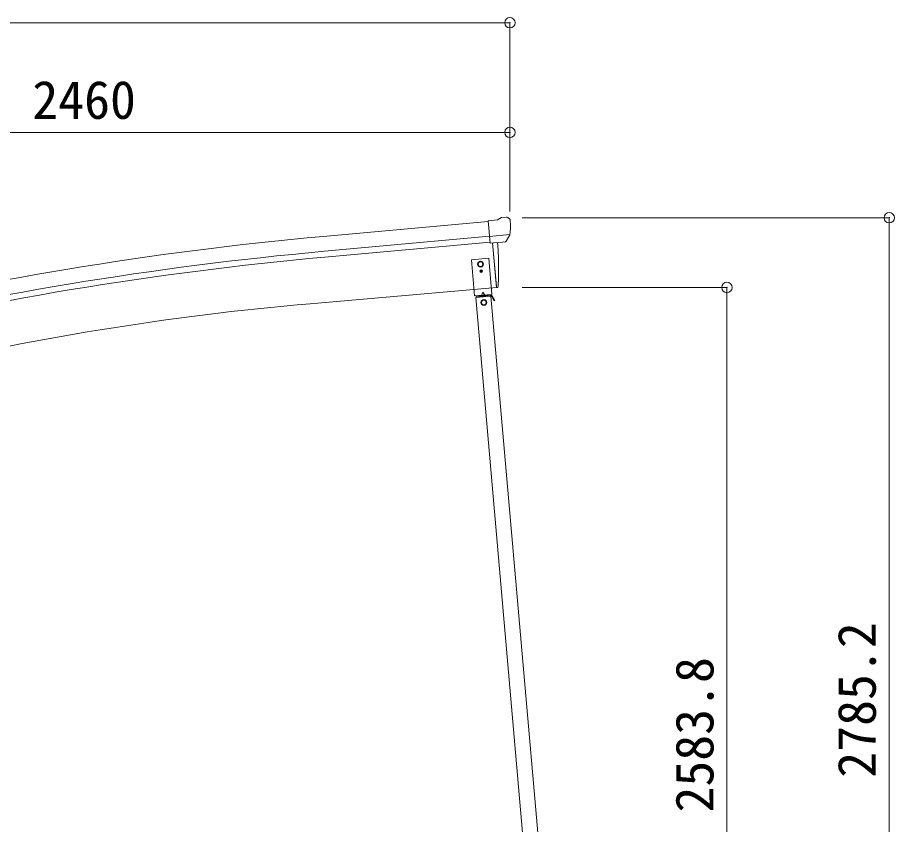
# Model space of a CAD drawing. Units: millimetres at full size. Extents: x -8385 to 8479, y -5853 to 5787.
# Drawn here: x -6023 to -3490, y -88 to 2243 of the extents above; entities that cross this region are included whole.
import ezdxf
from ezdxf.enums import TextEntityAlignment as Align

# ---------------------------------------------------------------- set-up
doc = ezdxf.new("R2010")
doc.units = ezdxf.units.MM
doc.header["$LTSCALE"] = 30
doc.header["$PDMODE"] = 32
doc.header["$PDSIZE"] = 30
for name, color, linetype, lineweight in [('0-0_0', 7, 'Continuous', 9), ('0-1_本体', 4, 'Continuous', 9), ('0-2_部品', 7, 'Continuous', 9), ('0-A_寸法', 6, 'Continuous', 9), ('1-2_GLASS_SEAL', 7, 'Continuous', 9)]:
    doc.layers.add(name, color=color, linetype=linetype, lineweight=lineweight)
doc.styles.add('ＭＳ ゴシック', font='')
doc.styles.get('ＭＳ ゴシック').set_extended_font_data('MS Gothic')

msp = doc.modelspace()

# ---------------------------------------------------------------- linework, layer by layer
at = {"layer": '0-0_0', "color": 6}
for p, q in [((-3504.81, -1120.76), (-3504.81, 1664.44)), ((-3973.83, 1463.04), (-3973.83, -1120.76))]:
    msp.add_line(p, q, dxfattribs=at)
at = {"layer": '0-1_本体'}
for p, q in [((-4663.43, 1653.6), (-5140.74, 1610.32)), ((-4659.67, 1610.61), (-5136.85, 1567.34)), ((-4658.2, 1593.83), (-5135.33, 1550.57)), ((-4650.98, 1591.62), (-4639.73, 1463.01)), ((-4639.73, 1463.01), (-5177.67, 1415.95))]:
    msp.add_line(p, q, dxfattribs=at)
for centre, radius, start, end in [((-4236.04, -8379.6), 10030.81, 95.17465, 103.67464), ((-4236.04, -8379.6), 9987.65, 95.17465, 103.67464), ((-4236.04, -8379.6), 9970.81, 95.17465, 103.67464), ((-4469.31, -6769.83), 8216.38, 94.94583, 103.47282)]:
    msp.add_arc(centre, radius, start, end, dxfattribs=at)
at = {"layer": '0-2_部品'}
for p, q in [((-4637.04, 1657.99), (-4663.61, 1655.67)), ((-4657.95, 1591.01), (-4663.61, 1655.67)), ((-4637.04, 1657.99), (-4625.32, 1664.76)), ((-4610.42, 1666.34), (-4624.08, 1665.15)), ((-4601.28, 1660.59), (-4606.77, 1665.19)), ((-4600.22, 1658.55), (-4600.1, 1657.21)), ((-4600.75, 1615.7), (-4659.66, 1610.55)), ((-4612, 1596.22), (-4601.06, 1615.15)), ((-4647.99, 1591.88), (-4657.95, 1591.01)), ((-4639.93, 1465.29), (-4650.98, 1591.62)), ((-4614.38, 1594.82), (-4622.09, 1594.14)), ((-4639.68, 1462.52), (-4639.93, 1465.29)), ((-4637.07, 1462.91), (-4639.68, 1462.52))]:
    msp.add_line(p, q, dxfattribs=at)
for points in [[(-4600.67, 1616.33), (-4600.96, 1615.35), (-4601.06, 1615.15)], [(-4647.99, 1591.88), (-4647.72, 1591.81), (-4622.34, 1594.03), (-4622.09, 1594.14)], [(-4634.53, 1465.74), (-4633.69, 1491.37), (-4633.5, 1517.86), (-4633.97, 1544.35), (-4635.11, 1570.82), (-4636.61, 1592.78)]]:
    msp.add_lwpolyline(points, dxfattribs=at)
msp.add_circle((-4685.75, 1530.16), 6.5, dxfattribs=at)
for centre, radius, start, end in [((-4623.82, 1662.16), 3, 95, 120), ((-4609.98, 1661.36), 5, 50.00648, 94.99352), ((-4801.73, 1639.57), 202.4, 353.4085, 5), ((-4637.52, 1465.87), 3, 278.50322, 357.46219)]:
    msp.add_arc(centre, radius, start, end, dxfattribs=at)
for centre, major_axis, ratio, start_param, end_param in [((-4595.9, 1662.59), (-15.35, 3.44), 0.101033, 5.9751426, 5.9753737), ((-4603.22, 1658.29), (2.71, -1.31), 0.997474, 0.5366567, 1.3225652), ((-4614.6, 1597.72), (1.62, -2.54), 0.997631, 5.965759, 6.7621801), ((-4614.65, 1597.81), (1.62, -2.54), 0.997631, 5.8041905, 5.8929484), ((-4614.72, 1597.92), (-3.5, 2.17), 0.650902, 2.1145521, 2.1873627)]:
    msp.add_ellipse(centre, major_axis=major_axis, ratio=ratio, start_param=start_param, end_param=end_param, dxfattribs=at)
at = {"layer": '0-A_寸法'}
for p, q in [((-7149.75, 2227.6), (-4600.75, 2227.6)), ((-4600.75, 2227.6), (-4600.75, 1910.98)), ((-7060.75, 1910.98), (-4600.75, 1910.98)), ((-4600.75, 1910.98), (-4600.75, 1681.98)), ((-3504.81, 1664.44), (-4565.69, 1664.44)), ((-3973.83, 1463.04), (-4565.69, 1463.04))]:
    msp.add_line(p, q, dxfattribs=at)
for p in [(-4600.75, 2227.6), (-4600.75, 1910.98), (-3504.81, 1664.44), (-3973.83, 1463.04)]:
    msp.add_point(p, dxfattribs=at)
at = {"layer": '1-2_GLASS_SEAL'}
for p, q in [((-4685.24, 1510.64), (-4686.06, 1510.64)), ((-4682.78, 1509.82), (-4681.96, 1509.82)), ((-4678.65, 1448.93), (-4682.78, 1440.08)), ((-4678.65, 1448.93), (-4673.04, 1440.93)), ((-4655.56, 1437.44), (-4699.39, 1433.6)), ((-4654.64, 1440.53), (-4698.16, 1436.72)), ((-4697.9, 1433.73), (-4698.16, 1436.72)), ((-4683.45, 1435), (-4683.71, 1437.99)), ((-4683.49, 1435.5), (-4671.54, 1436.54)), ((-4671.5, 1436.04), (-4671.76, 1439.03)), ((-4657.05, 1437.31), (-4657.31, 1440.3)), ((-4657.09, 1437.81), (-4654.42, 1438.04)), ((-4643.94, 1425.46), (-4651.78, 1439.04)), ((-4648.61, 1428.54), (-4646.44, 1429.79))]:
    msp.add_line(p, q, dxfattribs=at)
at = {"layer": '1-2_GLASS_SEAL', "color": 4}
for p, q in [((-4699.39, 1433.6), (-4553.2, -236.63)), ((-4655.56, 1437.44), (-4509.37, -232.8))]:
    msp.add_line(p, q, dxfattribs=at)
at = {"layer": '1-2_GLASS_SEAL'}
for points in [[(-4653, 1442.68), (-4662.16, 1547.28), (-4711.97, 1542.92), (-4702.81, 1438.32)], [(-4685.76, 1537.66), (-4692.26, 1533.91), (-4692.26, 1526.41), (-4685.76, 1522.65), (-4679.26, 1526.41), (-4679.26, 1533.91)], [(-4662.79, 1439.82), (-4692.68, 1437.2), (-4692.85, 1439.19), (-4662.97, 1441.81)], [(-4676.08, 1427.09), (-4682.58, 1423.33), (-4682.58, 1415.83), (-4676.08, 1412.08), (-4669.58, 1415.83), (-4669.58, 1423.33)]]:
    msp.add_lwpolyline(points, close=True, dxfattribs=at)
for points in [[(-4686.06, 1510.64), (-4686.06, 1509.82), (-4685.24, 1509.82)], [(-4683.6, 1511.46), (-4683.6, 1512.28), (-4684.42, 1512.28), (-4684.42, 1511.46)], [(-4684.42, 1509), (-4684.42, 1508.18), (-4683.6, 1508.18), (-4683.6, 1509)], [(-4681.96, 1509.82), (-4681.96, 1510.64), (-4682.78, 1510.64)], [(-4643.94, 1425.46), (-4646.11, 1424.21), (-4653.95, 1437.79)]]:
    msp.add_lwpolyline(points, dxfattribs=at)
for centre, radius in [((-4685.76, 1530.16), 8.5), ((-4685.76, 1530.16), 7.7), ((-4685.76, 1530.16), 6.5), ((-4685.68, 1530.17), 6.5), ((-4684.01, 1510.23), 3.75), ((-4676.08, 1419.58), 8.5), ((-4676.08, 1419.58), 7.7), ((-4676.08, 1419.58), 6.5)]:
    msp.add_circle(centre, radius, dxfattribs=at)
for centre, radius, start, end in [((-4685.24, 1511.46), 0.82, 270.002, 0.002), ((-4685.24, 1509), 0.82, 0.002, 90.002), ((-4682.78, 1511.46), 0.82, 180.002, 270.002), ((-4682.78, 1509), 0.82, 90.002, 180.002), ((-4654.38, 1437.54), 3, 30.002, 95.002), ((-4654.38, 1437.54), 0.5, 30.002, 95.002)]:
    msp.add_arc(centre, radius, start, end, dxfattribs=at)

# ---------------------------------------------------------------- texts
at = {"layer": '0-A_寸法', "color": 7, "style": 'ＭＳ ゴシック'}
msp.add_text('2460', height=110, dxfattribs=at).set_placement((-5980.75, 1916.98), align=Align.BOTTOM_LEFT)
for s, p in [('2785.2', (-3510.81, 46.84)), ('2583.8', (-3979.83, -53.86))]:
    msp.add_text(s, height=110, rotation=90, dxfattribs=at).set_placement(p, align=Align.BOTTOM_LEFT)

doc.saveas('drawing.dxf')
